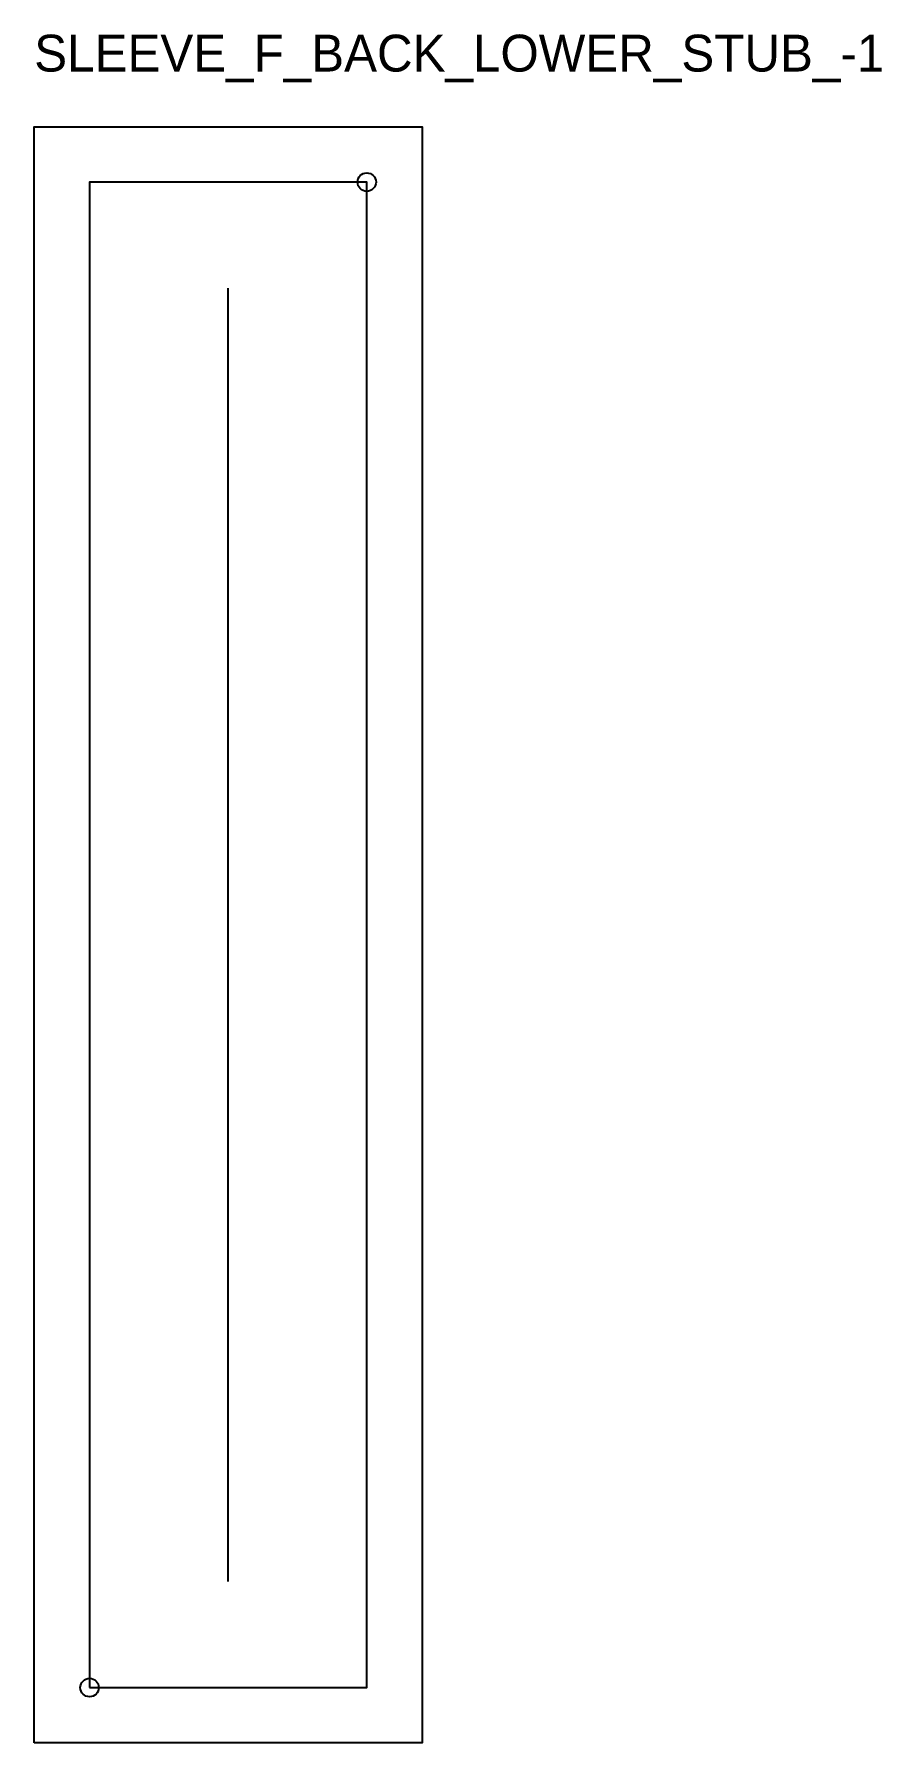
# Model space of a CAD drawing. Header units: millimetres. Extents: x -12 to 172, y -12 to 359.
import ezdxf

# ---------------------------------------------------------------- set-up
doc = ezdxf.new("R2010")
doc.units = ezdxf.units.MM
for name, color, linetype in [('CUT', 1, 'Continuous'), ('GRAIN', 3, 'Continuous'), ('NOTCH', 2, 'Continuous'), ('SEAM', 5, 'Continuous'), ('TEXT', 7, 'Continuous')]:
    doc.layers.add(name, color=color, linetype=linetype)

msp = doc.modelspace()

# ---------------------------------------------------------------- linework, layer by layer
at = {"layer": 'CUT'}
msp.add_lwpolyline([(-12, -12), (-12, 338.73), (72.12, 338.73), (72.12, -12)], close=True, dxfattribs=at)
at = {"layer": 'GRAIN'}
msp.add_line((30.06, 23), (30.06, 303.73), dxfattribs=at)
at = {"layer": 'NOTCH'}
for centre in [(60.12, 326.73), (0, 0)]:
    msp.add_circle(centre, 2, dxfattribs=at)
at = {"layer": 'SEAM'}
msp.add_lwpolyline([(0, 0), (60.12, 0), (60.12, 326.73), (0, 326.73)], close=True, dxfattribs=at)

# ---------------------------------------------------------------- texts
at = {"layer": 'TEXT'}
msp.add_text('SLEEVE_F_BACK_LOWER_STUB_-1', height=8, dxfattribs=at).set_placement((-12, 350.73))

doc.saveas('drawing.dxf')
